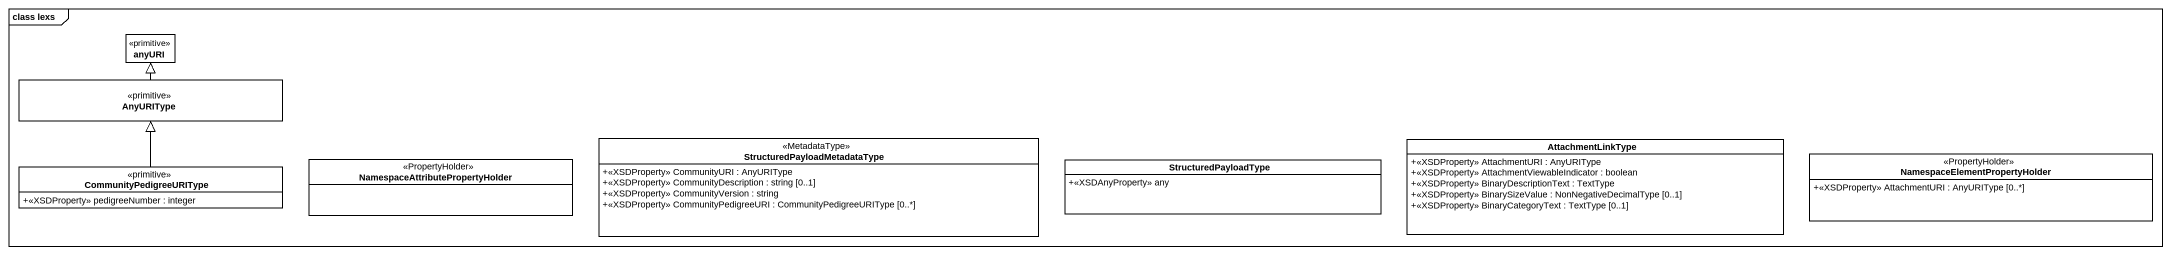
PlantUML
@startuml
mainframe class lexs
hide circle
hide empty members
skinparam classAttributeIconSize 0
class anyURI <<primitive>>
class AnyURIType <<primitive>>
class "NamespaceAttributePropertyHolder" as NamespaceAttributePropertyHo <<PropertyHolder>>
class "StructuredPayloadMetadataType" as StructuredPayloadMetadataTyp <<MetadataType>> {
  +<<XSDProperty>> CommunityURI : AnyURIType
  +<<XSDProperty>> CommunityDescription : string [0..1]
  +<<XSDProperty>> CommunityVersion : string
  +<<XSDProperty>> CommunityPedigreeURI : CommunityPedigreeURIType [0..*]
}
class StructuredPayloadType {
  +<<XSDAnyProperty>> any
}
class AttachmentLinkType {
  +<<XSDProperty>> AttachmentURI : AnyURIType
  +<<XSDProperty>> AttachmentViewableIndicator : boolean
  +<<XSDProperty>> BinaryDescriptionText : TextType
  +<<XSDProperty>> BinarySizeValue : NonNegativeDecimalType [0..1]
  +<<XSDProperty>> BinaryCategoryText : TextType [0..1]
}
class "NamespaceElementPropertyHolder" as NamespaceElementPropertyHold <<PropertyHolder>> {
  +<<XSDProperty>> AttachmentURI : AnyURIType [0..*]
}
class CommunityPedigreeURIType <<primitive>> {
  +<<XSDProperty>> pedigreeNumber : integer
}
AnyURIType -up-|> anyURI
CommunityPedigreeURIType -up-|> AnyURIType
@enduml
